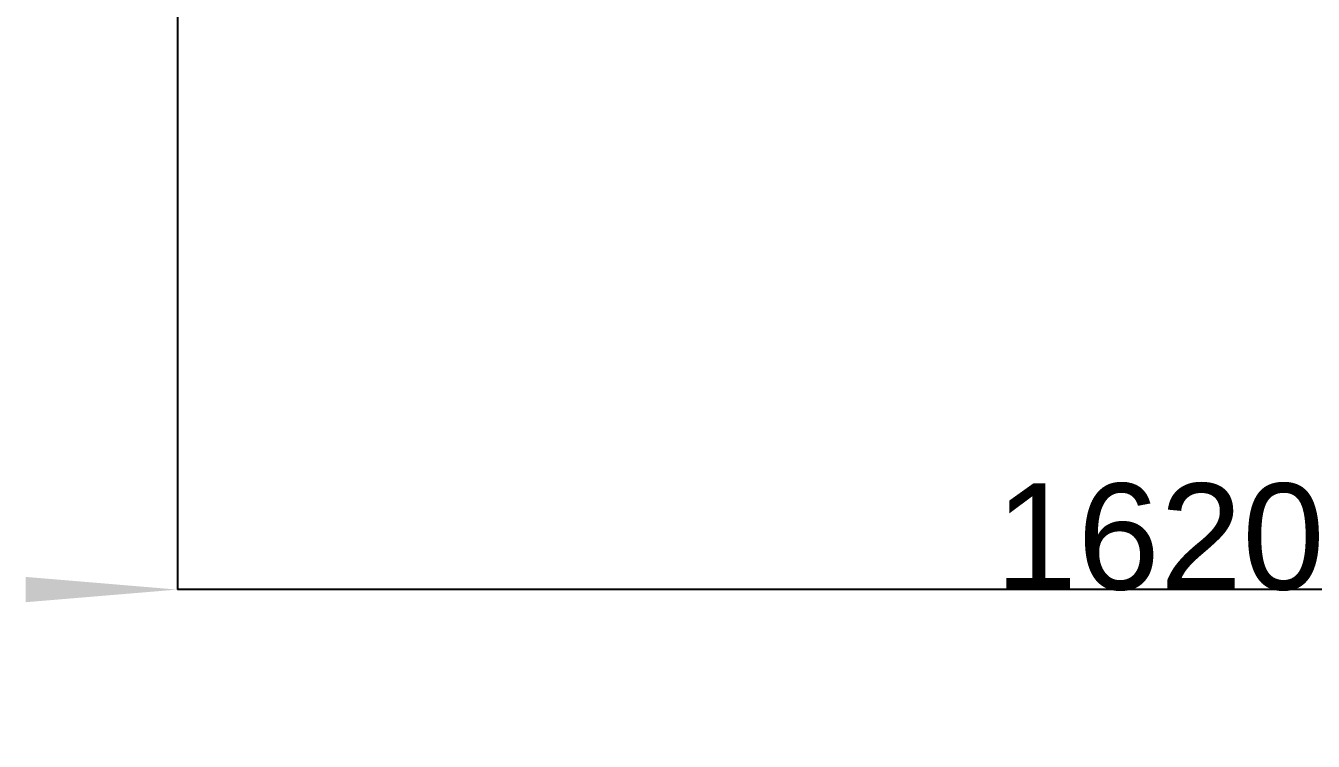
# Model space of a CAD drawing. Header units: millimetres. Extents: x 28 to 403, y 44 to 262.
# Drawn here: x 302.6 to 345.06, y 171.72 to 195.31 of the extents above; entities that cross this region are included whole.
import ezdxf
from ezdxf.enums import TextEntityAlignment as Align

# ---------------------------------------------------------------- set-up
doc = ezdxf.new("R2010")
doc.units = ezdxf.units.MM
doc.layers.get('0').update_dxf_attribs({"linetype": 'CONTINUOUS'})
doc.layers.add('Dimension001', color=7, linetype='CONTINUOUS')
doc.styles.get("Standard").update_dxf_attribs({"font": 'arial.ttf'})
doc.dimstyles.get("Standard").update_dxf_attribs({"dimscale": 0, "dimtxt": 2.5, "dimasz": 2.5, "dimexe": 1.25, "dimexo": 0.625, "dimtad": 1, "dimtxsty": 'STANDARD', "dimcen": 2.5, "dimazin": 3, "dimtfac": 1, "dimtmove": 0, "dimatfit": 3})

# ---------------------------------------------------------------- blocks, each defined once
blk = doc.blocks.new('*Dimension001')
at = {"color": 0}
for points in [[(302.6, 176.304), (302.6, 177.138), (307.6, 176.721)], [(377.4, 176.304), (377.4, 177.138), (372.4, 176.721)]]:
    blk.add_solid(points, dxfattribs=at)
at = {"layer": 'Dimension001'}
for p, q in [((307.6, 195.721), (307.6, 176.721)), ((372.4, 195.721), (372.4, 176.721)), ((372.4, 176.721), (307.6, 176.721))]:
    blk.add_line(p, q, dxfattribs=at)
blk.add_text('1620', height=3.5, dxfattribs=at).set_placement((340, 176.721), align=Align.CENTER)

msp = doc.modelspace()

# ---------------------------------------------------------------- dimensions: what is measured, and where the dimension line sits
at = {"layer": 'Dimension001'}
dim = msp.add_linear_dim(base=(340, 176.721), p1=(372.4, 195.721), p2=(307.6, 195.721), text='1620', dimstyle='STANDARD', dxfattribs=at)
dim.commit()
dim.dimension.update_dxf_attribs({"geometry": '*Dimension001', "text_midpoint": (340, 171.721)})

doc.saveas('drawing.dxf')
